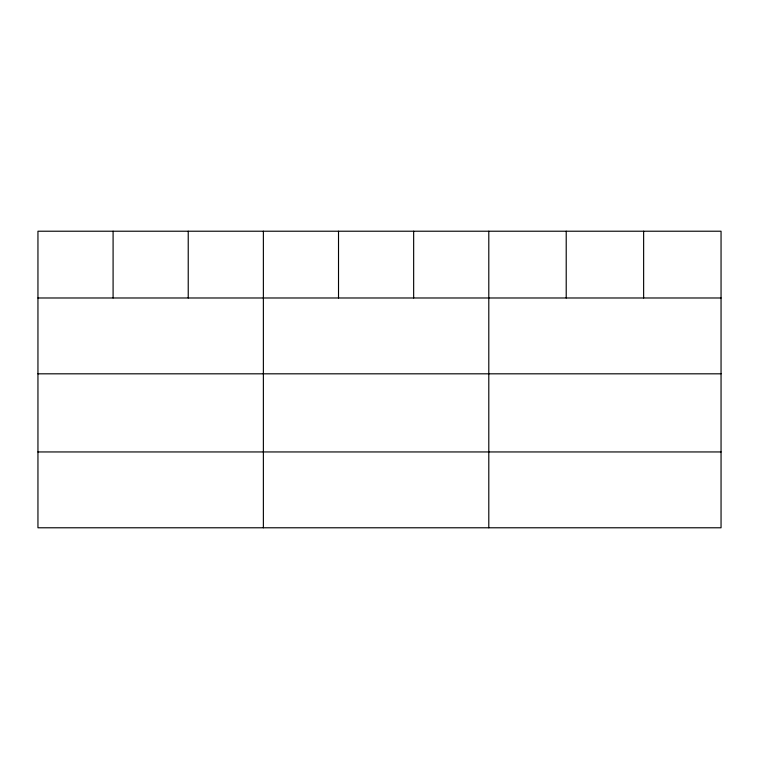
<?xml version="1.0" encoding="UTF-8"?>
<svg xmlns="http://www.w3.org/2000/svg" width="759" height="759" viewBox="0 0 759 759"><rect width="100%" height="100%" fill="white"/><g stroke="black" fill="none" stroke-linecap="round" stroke-linejoin="round"><path stroke-width="1.14" d="M721.05 373.817L721.05 231.22L37.95 231.22L37.95 527.78L721.05 527.78L721.05 373.817L37.95 373.817M37.95 297.983L721.05 297.983M37.95 451.947L721.05 451.947M643.632 231.22L643.632 297.983M566.214 231.22L566.214 297.983M488.796 231.22L488.796 527.78M413.655 231.22L413.655 297.983M338.514 231.22L338.514 297.983M263.373 231.22L263.373 527.78M188.232 231.22L188.232 297.983M113.091 231.22L113.091 297.983"/></g></svg>
